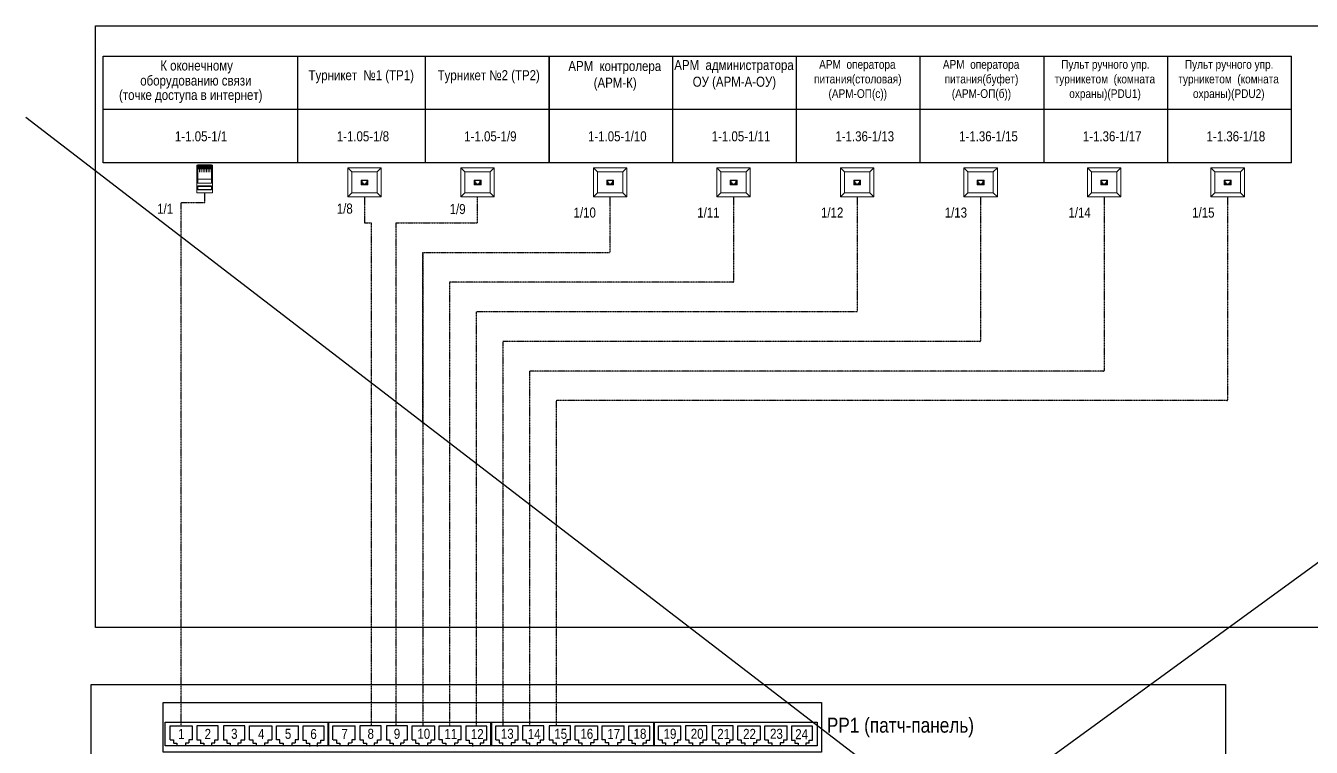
# Model space of a CAD drawing. Header units: millimetres. Extents: x -695119 to 412940, y -249585 to 622758.
# Drawn here: x -212036 to -109336, y -195225 to -137563 of the extents above; entities that cross this region are included whole.
import ezdxf

# ---------------------------------------------------------------- set-up
doc = ezdxf.new("R2010")
doc.units = ezdxf.units.MM
doc.linetypes.add('DASHED2', pattern=[9.525, 6.35, -3.175])
for name, color, linetype in [('_19D-Телекоммуникационные шкафы', 7, 'Continuous'), ('PDF _Оформление-Надписи', 7, 'Continuous'), ('PDF _Текст', 7, 'Continuous')]:
    doc.layers.add(name, color=color, linetype=linetype)
for name, color, linetype, lineweight in [('_СС_КНС-Внешние связи', 250, 'Continuous', 30), ('_Схема', 5, 'Continuous', 30), ('PDF _Геометрия', 8, 'Continuous', 9)]:
    doc.layers.add(name, color=color, linetype=linetype, lineweight=lineweight)
doc.styles.add('Arial Narrow МОЙ', font='ARIALN.TTF', dxfattribs={"height": 2.5})
doc.styles.get("Standard").update_dxf_attribs({"font": ''})
doc.styles.get('Standard').set_extended_font_data('GOST type B')

msp = doc.modelspace()

# ---------------------------------------------------------------- linework, layer by layer
at = {"layer": '_19D-Телекоммуникационные шкафы', "color": 5, "linetype": 'DASHED2'}
for p, q in [((-197734.726, -151681.909), (-197734.802, -150930.55)), ((-199620.291, -193516.798), (-199620.291, -151681.909))]:
    msp.add_line(p, q, dxfattribs=at)
for points in [[(-199620.291, -151681.909), (-197734.726, -151681.909)], [(-184970.291, -151242.811), (-184970.291, -153324.839), (-184436.958, -153324.839), (-184436.958, -193516.795)], [(-182453.625, -193516.795), (-182453.625, -153324.839), (-175936.958, -153324.839), (-175936.958, -151242.811)], [(-180320.29, -169324.839), (-180320.29, -155691.505), (-165353.623, -155691.505), (-165353.623, -151242.811)], [(-180320.29, -155691.505), (-180320.291, -193516.795)]]:
    msp.add_lwpolyline(points, dxfattribs=at)
for points in [[(-155486.959, -151242.811), (-155486.959, -158008.172, -0.4142135624), (-155536.959, -158058.172), (-178136.955, -158058.172, 0.4142135524), (-178186.955, -158108.172), (-178186.956, -193516.798)], [(-145620.295, -151242.811), (-145620.295, -160374.839, -0.4142135624), (-145670.295, -160424.839), (-176003.621, -160424.839, 0.4142135524), (-176053.621, -160474.839), (-176053.621, -193533.465)], [(-135753.632, -151242.811), (-135753.632, -162741.505, -0.4142135624), (-135803.632, -162791.505), (-173870.287, -162791.505, 0.4142135524), (-173920.287, -162841.505), (-173920.287, -193516.798)], [(-125886.968, -151242.811), (-125886.968, -165108.172, -0.4142135624), (-125936.968, -165158.172), (-171736.953, -165158.172, 0.4142135524), (-171786.953, -165208.172), (-171786.953, -193516.795)], [(-116020.304, -151242.811), (-116020.304, -167474.839, -0.4142135624), (-116070.304, -167524.839), (-169603.619, -167524.839, 0.4142135524), (-169653.619, -167574.839), (-169653.619, -193516.795)]]:
    msp.add_lwpolyline(points, format="xyb", dxfattribs=at)
at = {"layer": '_Схема', "color": 5}
for p, q in [((-53602.687, -140246.993), (-203636.825, -249585.176)), ((-212036.421, -144877.395), (-77642.906, -248193.258))]:
    msp.add_line(p, q, dxfattribs=at)
at = {"layer": 'PDF _Геометрия', "color": 7, "lineweight": 25}
for points in [[(-62857.201, -185665.413), (-206459.577, -185665.413), (-206459.577, -137562.853), (-62857.201, -137562.853)], [(-170220.291, -140008.175), (-170220.291, -148508.175)], [(-116183.884, -198070.224), (-116183.884, -249585.176), (-206803.639, -249585.176), (-206803.639, -198070.224), (-206803.639, -190200.129), (-116183.884, -190200.129)]]:
    msp.add_lwpolyline(points, close=True, dxfattribs=at)
for points in [[(-110920.3, -148508.175), (-205836.987, -148508.175), (-205836.987, -140008.175), (-110920.3, -140008.175)], [(-190286.958, -148508.174), (-190286.958, -140041.507)], [(-180103.625, -148508.175), (-180103.625, -140008.175)], [(-160336.959, -148508.175), (-160336.959, -140008.175)], [(-150453.627, -148508.175), (-150453.627, -140008.175)], [(-140570.295, -148508.175), (-140570.295, -140008.175)], [(-130686.964, -148508.175), (-130686.964, -140008.175)], [(-120803.632, -148508.175), (-120803.632, -140008.175)], [(-110920.3, -148508.175), (-110920.3, -140008.175)], [(-110920.3, -148508.175), (-110920.3, -140008.175)], [(-110920.3, -144258.175), (-205836.986, -144258.175)]]:
    msp.add_lwpolyline(points, dxfattribs=at)
at = {"layer": 'PDF _Геометрия', "lineweight": 0}
for points in [[(-197188.48, -148707.31), (-197111.388, -148707.31), (-197111.388, -150930.55), (-198362.602, -150930.55), (-198362.602, -148707.31), (-198282.649, -148707.31)], [(-198282.649, -148684.089), (-198146.149, -148684.089), (-198009.649, -148684.089), (-197873.149, -148684.089), (-197736.649, -148684.089), (-197600.149, -148684.089), (-197463.649, -148684.089), (-197327.149, -148684.089), (-197190.649, -148684.089)], [(-198214.399, -148684.089), (-198214.399, -149026.73)], [(-198146.149, -148684.089), (-198146.149, -149273.981)], [(-198077.899, -148684.089), (-198077.899, -149026.73)], [(-198009.649, -148684.089), (-198009.649, -149273.981)], [(-197941.399, -148684.089), (-197941.399, -149026.73)], [(-197873.149, -148684.089), (-197873.149, -149273.981)], [(-197804.899, -148684.089), (-197804.899, -149026.73)], [(-197736.649, -148684.089), (-197736.649, -149273.981)], [(-197668.399, -148684.089), (-197668.399, -149026.73)], [(-197600.149, -148684.089), (-197600.149, -149273.981)], [(-197531.899, -148684.089), (-197531.899, -149026.73)], [(-197463.649, -148684.089), (-197463.649, -149273.981)], [(-197395.399, -148684.089), (-197395.399, -149026.73)], [(-197327.149, -148684.089), (-197327.149, -149273.981)], [(-197258.899, -148684.089), (-197258.899, -149026.73)], [(-198362.602, -150138.315), (-197111.388, -150138.315)]]:
    msp.add_lwpolyline(points, dxfattribs=at)
for points in [[(-198282.649, -148684.089), (-197188.48, -148684.089), (-197188.48, -149813.515), (-198282.649, -149813.515)], [(-198282.649, -149813.515), (-197186.955, -149813.515), (-197186.955, -150138.315), (-198282.649, -150138.315)], [(-198282.649, -150365.456), (-197186.955, -150365.456), (-197186.955, -150690.256), (-198282.649, -150690.256)], [(-198282.649, -150424.779), (-197186.955, -150424.779), (-197186.955, -150643.881), (-198282.649, -150643.881)]]:
    msp.add_lwpolyline(points, close=True, dxfattribs=at)
at = {"layer": 'PDF _Геометрия', "lineweight": 25}
msp.add_lwpolyline([(-148450.492, -195616.797), (-201067.159, -195616.797), (-201067.159, -191650.13), (-148450.492, -191650.13)], close=True, dxfattribs=at)
for points in [[(-190436.958, -195116.798), (-200886.958, -195116.798), (-200886.958, -193216.798), (-190436.958, -193216.798)], [(-200503.625, -194616.798), (-200503.625, -193516.798), (-198736.958, -193516.798)], [(-198720.291, -194616.795), (-198720.291, -193516.795)], [(-196653.625, -194616.795), (-196653.625, -193516.795), (-198353.625, -193516.795), (-198353.625, -194616.795)], [(-194536.958, -194616.795), (-194536.958, -193516.795), (-196236.958, -193516.795), (-196236.958, -194616.795)], [(-194170.291, -194616.795), (-194170.291, -193516.795), (-192386.958, -193516.795), (-192386.958, -194616.795)], [(-191736.958, -194866.798), (-191736.958, -194616.798), (-192003.625, -194616.798), (-192003.625, -193516.798), (-190236.958, -193516.798)], [(-190886.958, -193216.794), (-187836.958, -193216.794), (-187836.958, -195116.794), (-190886.958, -195116.794)], [(-190236.958, -194616.795), (-190236.958, -193516.795)], [(-188203.625, -194650.131), (-188203.625, -193533.465), (-189903.625, -193533.465), (-189903.625, -194650.131)], [(-177436.957, -195116.798), (-187870.29, -195116.798), (-187870.29, -193216.798), (-177436.957, -193216.798)], [(-187503.625, -194616.798), (-187503.625, -193516.798), (-185720.291, -193516.798)], [(-185720.291, -194616.795), (-185720.291, -193516.795)], [(-183636.958, -194616.795), (-183636.958, -193516.795), (-185336.958, -193516.795), (-185336.958, -194616.795)], [(-181536.958, -193516.795), (-183220.291, -193516.795), (-183220.291, -194616.795)], [(-181536.959, -194616.795), (-181536.959, -193516.795)], [(-181153.625, -194616.795), (-181153.625, -193516.795), (-179386.958, -193516.795), (-179386.958, -194616.795)], [(-178736.958, -194866.798), (-178736.958, -194616.798), (-179003.625, -194616.798), (-179003.625, -193516.798), (-177236.958, -193516.798)], [(-177870.293, -193216.794), (-174820.293, -193216.794), (-174820.293, -195116.794), (-177870.293, -195116.794)], [(-177236.958, -194616.795), (-177236.958, -193516.795)], [(-175203.625, -193533.465), (-176886.958, -193533.465), (-176886.958, -194650.131)], [(-175203.626, -194650.131), (-175203.626, -193533.465)], [(-164420.291, -195116.798), (-174870.291, -195116.798), (-174870.291, -193216.798), (-164420.291, -193216.798)], [(-174486.958, -194616.798), (-174486.958, -193516.798), (-172720.291, -193516.798)], [(-172703.626, -194616.795), (-172703.626, -193516.795)], [(-170636.958, -194616.795), (-170636.958, -193516.795), (-172336.958, -193516.795), (-172336.958, -194616.795)], [(-168520.291, -193516.795), (-170220.291, -193516.795), (-170220.291, -194616.795)], [(-168520.29, -194616.795), (-168520.29, -193516.795)], [(-168136.958, -194616.795), (-168136.958, -193516.795), (-166370.291, -193516.795), (-166370.291, -194616.795)], [(-165453.625, -195116.798), (-165453.625, -194866.798), (-165720.291, -194866.798), (-165720.291, -194616.798), (-165986.958, -194616.798), (-165986.958, -193516.798), (-164220.291, -193516.798)], [(-164870.293, -193216.794), (-161820.293, -193216.794), (-161820.293, -195116.794), (-164870.293, -195116.794)], [(-164220.291, -194616.795), (-164220.291, -193516.795)], [(-162186.958, -193533.465), (-163886.958, -193533.465), (-163886.958, -194650.131)], [(-162186.957, -194650.131), (-162186.957, -193533.465)], [(-151420.294, -195116.798), (-161853.627, -195116.798), (-161853.627, -193216.798), (-151420.294, -193216.798)], [(-161486.958, -194616.798), (-161486.958, -193516.798), (-159703.625, -193516.798)], [(-159703.626, -194616.795), (-159703.626, -193516.795)], [(-157620.291, -193516.795), (-159320.291, -193516.795), (-159320.291, -194616.795)], [(-157620.293, -194616.795), (-157620.293, -193516.795)], [(-155520.293, -193516.795), (-157203.626, -193516.795), (-157203.626, -194616.795)], [(-155520.29, -194616.795), (-155520.29, -193516.795)], [(-155136.955, -194616.795), (-155136.955, -193516.795), (-153370.289, -193516.795), (-153370.289, -194616.795)], [(-152986.958, -194616.798), (-152986.958, -193516.798), (-151203.625, -193516.798)], [(-151853.623, -193216.794), (-148803.623, -193216.794), (-148803.623, -195116.794), (-151853.623, -195116.794)], [(-151203.626, -194616.795), (-151203.626, -193516.795)], [(-149186.959, -193533.465), (-150870.293, -193533.465), (-150870.293, -194650.131)], [(-149186.957, -194650.131), (-149186.957, -193533.465)], [(-200486.958, -194616.798), (-200220.291, -194616.798), (-200220.291, -194866.798)], [(-200236.958, -194883.461), (-199953.625, -194883.461), (-199953.625, -195133.461)], [(-199003.625, -194883.461), (-199270.291, -194883.461), (-199270.291, -195133.461)], [(-198720.291, -194616.798), (-199003.625, -194616.798), (-199003.625, -194866.798)], [(-198353.625, -194616.798), (-198070.291, -194616.798), (-198070.291, -194866.798)], [(-198086.958, -194883.461), (-197803.625, -194883.461), (-197803.625, -195133.461)], [(-196936.958, -194883.461), (-197203.625, -194883.461), (-197203.625, -195133.461)], [(-196920.291, -194866.798), (-196920.291, -194616.798), (-196653.625, -194616.798)], [(-196236.958, -194616.798), (-195970.291, -194616.798), (-195970.291, -194866.798)], [(-195970.291, -194883.461), (-195703.625, -194883.461), (-195703.625, -195133.461)], [(-194820.291, -194883.461), (-195086.958, -194883.461), (-195086.958, -195133.461)], [(-194820.291, -194866.798), (-194820.291, -194616.798), (-194536.958, -194616.798)], [(-194170.291, -194616.798), (-193886.958, -194616.798), (-193886.958, -194866.798)], [(-193903.625, -194883.461), (-193620.291, -194883.461), (-193620.291, -195133.461)], [(-192670.291, -194883.461), (-192953.625, -194883.461), (-192953.625, -195133.461)], [(-192670.291, -194866.798), (-192670.291, -194616.798), (-192386.958, -194616.798)], [(-191753.625, -194883.461), (-191470.291, -194883.461), (-191470.291, -195133.461)], [(-190520.291, -194883.461), (-190786.958, -194883.461), (-190786.958, -195133.461)], [(-190236.958, -194616.798), (-190520.291, -194616.798), (-190520.291, -194866.798)], [(-189903.625, -194650.13), (-189620.291, -194650.13)], [(-189636.958, -194900.13), (-189370.291, -194900.13), (-189370.291, -195150.13)], [(-189620.291, -194650.127), (-189620.291, -194883.461)], [(-188486.958, -194900.13), (-188753.625, -194900.13), (-188753.625, -195150.13)], [(-188470.291, -194883.461), (-188470.291, -194650.127), (-188203.625, -194650.127)], [(-187486.958, -194616.798), (-187220.291, -194616.798), (-187220.291, -194866.798)], [(-187220.291, -194883.461), (-186953.625, -194883.461), (-186953.625, -195133.461)], [(-186003.623, -194883.461), (-186270.29, -194883.461), (-186270.29, -195133.461)], [(-185720.291, -194616.798), (-185986.958, -194616.798), (-185986.958, -194866.798)], [(-185336.958, -194616.798), (-185070.291, -194616.798), (-185070.291, -194866.798)], [(-185070.291, -194883.461), (-184803.625, -194883.461), (-184803.625, -195133.461)], [(-183920.293, -194883.461), (-184203.626, -194883.461), (-184203.626, -195133.461)], [(-183920.291, -194866.798), (-183920.291, -194616.798), (-183636.958, -194616.798)], [(-183220.293, -194616.798), (-182953.626, -194616.798), (-182953.626, -194866.798)], [(-182970.291, -194883.461), (-182686.958, -194883.461), (-182686.958, -195133.461)], [(-181820.291, -194883.461), (-182086.958, -194883.461), (-182086.958, -195133.461)], [(-181803.625, -194866.798), (-181803.625, -194616.798), (-181536.958, -194616.798)], [(-181153.625, -194616.798), (-180886.958, -194616.798), (-180886.958, -194866.798)], [(-180886.958, -194883.461), (-180620.291, -194883.461), (-180620.291, -195133.461)], [(-179670.29, -194883.461), (-179936.957, -194883.461), (-179936.957, -195133.461)], [(-179653.625, -194866.798), (-179653.625, -194616.798), (-179386.958, -194616.798)], [(-178736.958, -194883.461), (-178470.291, -194883.461), (-178470.291, -195133.461)], [(-177520.293, -194883.461), (-177786.959, -194883.461), (-177786.959, -195133.461)], [(-177236.958, -194616.798), (-177503.625, -194616.798), (-177503.625, -194866.798)], [(-176886.959, -194650.13), (-176620.293, -194650.13)], [(-176620.293, -194650.127), (-176620.293, -194883.461)], [(-176620.293, -194900.13), (-176353.626, -194900.13), (-176353.626, -195150.13)], [(-175203.625, -194650.127), (-175470.291, -194650.127), (-175470.291, -194883.461), (-175736.958, -194883.461), (-175736.958, -195133.461)], [(-174470.293, -194616.798), (-174203.626, -194616.798), (-174203.626, -194866.798), (-173936.959, -194866.798), (-173936.959, -195116.798)], [(-172970.291, -194616.798), (-172970.291, -194866.798), (-173253.625, -194866.798), (-173253.625, -195116.798)], [(-172970.293, -194616.798), (-172703.626, -194616.798)], [(-172336.958, -194616.798), (-172053.625, -194616.798), (-172053.625, -194866.798), (-171786.958, -194866.798), (-171786.958, -195116.798)], [(-170903.623, -194866.798), (-171186.957, -194866.798), (-171186.957, -195116.798)], [(-170903.625, -194866.798), (-170903.625, -194616.798), (-170636.958, -194616.798)], [(-170220.29, -194616.798), (-169936.957, -194616.798), (-169936.957, -194866.798), (-169670.29, -194866.798), (-169670.29, -195116.798)], [(-168520.291, -194616.798), (-168803.625, -194616.798), (-168803.625, -194866.798), (-169070.291, -194866.798), (-169070.291, -195116.798)], [(-168136.959, -194616.798), (-167870.293, -194616.798), (-167870.293, -194866.798), (-167603.626, -194866.798), (-167603.626, -195116.798)], [(-166370.291, -194616.798), (-166653.625, -194616.798), (-166653.625, -194866.798), (-166920.291, -194866.798), (-166920.291, -195116.798)], [(-164486.957, -194866.798), (-164770.29, -194866.798), (-164770.29, -195116.798)], [(-164220.291, -194616.798), (-164486.958, -194616.798), (-164486.958, -194866.798)], [(-163886.957, -194650.13), (-163603.623, -194650.13), (-163603.623, -194883.463), (-163336.957, -194883.463), (-163336.957, -195133.463)], [(-162453.625, -194883.461), (-162736.958, -194883.461), (-162736.958, -195133.461)], [(-162453.626, -194883.461), (-162453.626, -194650.127), (-162186.959, -194650.127)], [(-161470.29, -194616.798), (-161186.957, -194616.798), (-161186.957, -194866.798), (-160920.29, -194866.798), (-160920.29, -195116.798)], [(-159970.291, -194616.798), (-159970.291, -194866.798), (-160236.958, -194866.798), (-160236.958, -195116.798)], [(-159970.293, -194616.798), (-159703.626, -194616.798)], [(-159320.289, -194616.798), (-159053.622, -194616.798), (-159053.622, -194866.798), (-158770.289, -194866.798), (-158770.289, -195116.798)], [(-157903.627, -194866.798), (-158170.294, -194866.798), (-158170.294, -195116.798)], [(-157903.625, -194866.798), (-157903.625, -194616.798), (-157620.291, -194616.798)], [(-157203.623, -194616.798), (-156936.957, -194616.798), (-156936.957, -194866.798), (-156670.29, -194866.798), (-156670.29, -195116.798)], [(-155786.955, -194866.798), (-156053.622, -194866.798), (-156053.622, -195116.798)], [(-155786.959, -194866.798), (-155786.959, -194616.798), (-155520.293, -194616.798)], [(-155136.959, -194616.798), (-154870.293, -194616.798), (-154870.293, -194866.798), (-154586.959, -194866.798), (-154586.959, -195116.798)], [(-153636.958, -194866.798), (-153903.625, -194866.798), (-153903.625, -195116.798)], [(-153636.955, -194866.798), (-153636.955, -194616.798), (-153370.289, -194616.798)], [(-152986.955, -194616.798), (-152720.289, -194616.798), (-152720.289, -194866.798), (-152436.955, -194866.798), (-152436.955, -195116.798)], [(-151486.961, -194866.798), (-151753.627, -194866.798), (-151753.627, -195116.798)], [(-151486.959, -194616.798), (-151203.626, -194616.798)], [(-151486.958, -194616.798), (-151486.958, -194866.798)], [(-150870.29, -194650.13), (-150603.623, -194650.13), (-150603.623, -194883.463), (-150336.957, -194883.463), (-150336.957, -195133.463)], [(-149453.622, -194883.461), (-149720.289, -194883.461), (-149720.289, -195133.461)], [(-149453.626, -194883.461), (-149453.626, -194650.127), (-149186.959, -194650.127)]]:
    msp.add_lwpolyline(points, dxfattribs=at)
at = {"layer": 'PDF _Оформление-Надписи', "lineweight": 0}
for points in [[(-186307.441, -148929.053), (-183633.141, -148929.053), (-183633.141, -151242.811), (-186307.441, -151242.811)], [(-185987.441, -149249.053), (-183953.141, -149249.053), (-183953.141, -150922.811), (-185987.441, -150922.811)], [(-184747.222, -150281.79), (-185236.612, -150281.79), (-185236.612, -149916.017), (-184747.222, -149916.017)], [(-184747.222, -150281.79), (-185236.612, -150281.79), (-185236.612, -149916.017), (-184747.222, -149916.017)], [(-184696.478, -150281.79), (-185185.869, -150281.79), (-185185.869, -149916.017), (-184696.478, -149916.017)], [(-184696.478, -150281.79), (-185185.869, -150281.79), (-185185.869, -149916.017), (-184696.478, -149916.017)], [(-177274.108, -148929.053), (-174599.808, -148929.053), (-174599.808, -151242.811), (-177274.108, -151242.811)], [(-176954.108, -149249.053), (-174919.808, -149249.053), (-174919.808, -150922.811), (-176954.108, -150922.811)], [(-175713.889, -150281.79), (-176203.279, -150281.79), (-176203.279, -149916.017), (-175713.889, -149916.017)], [(-175713.889, -150281.79), (-176203.279, -150281.79), (-176203.279, -149916.017), (-175713.889, -149916.017)], [(-175663.145, -150281.79), (-176152.535, -150281.79), (-176152.535, -149916.017), (-175663.145, -149916.017)], [(-175663.145, -150281.79), (-176152.535, -150281.79), (-176152.535, -149916.017), (-175663.145, -149916.017)], [(-166690.773, -148929.053), (-164016.473, -148929.053), (-164016.473, -151242.811), (-166690.773, -151242.811)], [(-166370.773, -149249.053), (-164336.473, -149249.053), (-164336.473, -150922.811), (-166370.773, -150922.811)], [(-165130.554, -150281.79), (-165619.944, -150281.79), (-165619.944, -149916.017), (-165130.554, -149916.017)], [(-165130.554, -150281.79), (-165619.944, -150281.79), (-165619.944, -149916.017), (-165130.554, -149916.017)], [(-165079.81, -150281.79), (-165569.201, -150281.79), (-165569.201, -149916.017), (-165079.81, -149916.017)], [(-165079.81, -150281.79), (-165569.201, -150281.79), (-165569.201, -149916.017), (-165079.81, -149916.017)], [(-156824.11, -148929.053), (-154149.809, -148929.053), (-154149.809, -151242.811), (-156824.11, -151242.811)], [(-156504.11, -149249.053), (-154469.809, -149249.053), (-154469.809, -150922.811), (-156504.11, -150922.811)], [(-155263.89, -150281.79), (-155753.281, -150281.79), (-155753.281, -149916.017), (-155263.89, -149916.017)], [(-155263.89, -150281.79), (-155753.281, -150281.79), (-155753.281, -149916.017), (-155263.89, -149916.017)], [(-155213.146, -150281.79), (-155702.537, -150281.79), (-155702.537, -149916.017), (-155213.146, -149916.017)], [(-155213.146, -150281.79), (-155702.537, -150281.79), (-155702.537, -149916.017), (-155213.146, -149916.017)], [(-146957.446, -148929.053), (-144283.145, -148929.053), (-144283.145, -151242.811), (-146957.446, -151242.811)], [(-146637.446, -149249.053), (-144603.145, -149249.053), (-144603.145, -150922.811), (-146637.446, -150922.811)], [(-145397.226, -150281.79), (-145886.617, -150281.79), (-145886.617, -149916.017), (-145397.226, -149916.017)], [(-145397.226, -150281.79), (-145886.617, -150281.79), (-145886.617, -149916.017), (-145397.226, -149916.017)], [(-145346.482, -150281.79), (-145835.873, -150281.79), (-145835.873, -149916.017), (-145346.482, -149916.017)], [(-145346.482, -150281.79), (-145835.873, -150281.79), (-145835.873, -149916.017), (-145346.482, -149916.017)], [(-137090.782, -148929.053), (-134416.481, -148929.053), (-134416.481, -151242.811), (-137090.782, -151242.811)], [(-136770.782, -149249.053), (-134736.481, -149249.053), (-134736.481, -150922.811), (-136770.782, -150922.811)], [(-135530.562, -150281.79), (-136019.953, -150281.79), (-136019.953, -149916.017), (-135530.562, -149916.017)], [(-135530.562, -150281.79), (-136019.953, -150281.79), (-136019.953, -149916.017), (-135530.562, -149916.017)], [(-135479.819, -150281.79), (-135969.209, -150281.79), (-135969.209, -149916.017), (-135479.819, -149916.017)], [(-135479.819, -150281.79), (-135969.209, -150281.79), (-135969.209, -149916.017), (-135479.819, -149916.017)], [(-127224.118, -148929.053), (-124549.817, -148929.053), (-124549.817, -151242.811), (-127224.118, -151242.811)], [(-126904.118, -149249.053), (-124869.817, -149249.053), (-124869.817, -150922.811), (-126904.118, -150922.811)], [(-125663.899, -150281.79), (-126153.289, -150281.79), (-126153.289, -149916.017), (-125663.899, -149916.017)], [(-125663.899, -150281.79), (-126153.289, -150281.79), (-126153.289, -149916.017), (-125663.899, -149916.017)], [(-125613.155, -150281.79), (-126102.545, -150281.79), (-126102.545, -149916.017), (-125613.155, -149916.017)], [(-125613.155, -150281.79), (-126102.545, -150281.79), (-126102.545, -149916.017), (-125613.155, -149916.017)], [(-117357.454, -148929.053), (-114683.154, -148929.053), (-114683.154, -151242.811), (-117357.454, -151242.811)], [(-117037.454, -149249.053), (-115003.154, -149249.053), (-115003.154, -150922.811), (-117037.454, -150922.811)], [(-115797.235, -150281.79), (-116286.625, -150281.79), (-116286.625, -149916.017), (-115797.235, -149916.017)], [(-115797.235, -150281.79), (-116286.625, -150281.79), (-116286.625, -149916.017), (-115797.235, -149916.017)], [(-115746.491, -150281.79), (-116235.881, -150281.79), (-116235.881, -149916.017), (-115746.491, -149916.017)], [(-115746.491, -150281.79), (-116235.881, -150281.79), (-116235.881, -149916.017), (-115746.491, -149916.017)], [(-184992.764, -149944.805), (-184779.397, -149944.805), (-184779.397, -150114.144), (-184852.212, -150114.144), (-184852.212, -150186.96), (-184926.722, -150186.96), (-184926.722, -150258.082), (-185060.5, -150258.082), (-185060.5, -150186.96), (-185133.316, -150186.96), (-185133.316, -150114.144), (-185206.131, -150114.144), (-185206.131, -149944.805)], [(-184992.764, -149944.805), (-184779.397, -149944.805), (-184779.397, -150114.144), (-184852.212, -150114.144), (-184852.212, -150186.96), (-184926.722, -150186.96), (-184926.722, -150258.082), (-185060.5, -150258.082), (-185060.5, -150186.96), (-185133.316, -150186.96), (-185133.316, -150114.144), (-185206.131, -150114.144), (-185206.131, -149944.805)], [(-184942.02, -149944.805), (-184728.653, -149944.805), (-184728.653, -150114.144), (-184801.469, -150114.144), (-184801.469, -150186.96), (-184875.978, -150186.96), (-184875.978, -150258.082), (-185009.756, -150258.082), (-185009.756, -150186.96), (-185082.572, -150186.96), (-185082.572, -150114.144), (-185155.388, -150114.144), (-185155.388, -149944.805)], [(-184942.02, -149944.805), (-184728.653, -149944.805), (-184728.653, -150114.144), (-184801.469, -150114.144), (-184801.469, -150186.96), (-184875.978, -150186.96), (-184875.978, -150258.082), (-185009.756, -150258.082), (-185009.756, -150186.96), (-185082.572, -150186.96), (-185082.572, -150114.144), (-185155.388, -150114.144), (-185155.388, -149944.805)], [(-175959.431, -149944.805), (-175746.063, -149944.805), (-175746.063, -150114.144), (-175818.879, -150114.144), (-175818.879, -150186.96), (-175893.388, -150186.96), (-175893.388, -150258.082), (-176027.166, -150258.082), (-176027.166, -150186.96), (-176099.982, -150186.96), (-176099.982, -150114.144), (-176172.798, -150114.144), (-176172.798, -149944.805)], [(-175959.431, -149944.805), (-175746.063, -149944.805), (-175746.063, -150114.144), (-175818.879, -150114.144), (-175818.879, -150186.96), (-175893.388, -150186.96), (-175893.388, -150258.082), (-176027.166, -150258.082), (-176027.166, -150186.96), (-176099.982, -150186.96), (-176099.982, -150114.144), (-176172.798, -150114.144), (-176172.798, -149944.805)], [(-175908.687, -149944.805), (-175695.319, -149944.805), (-175695.319, -150114.144), (-175768.135, -150114.144), (-175768.135, -150186.96), (-175842.644, -150186.96), (-175842.644, -150258.082), (-175976.422, -150258.082), (-175976.422, -150186.96), (-176049.238, -150186.96), (-176049.238, -150114.144), (-176122.054, -150114.144), (-176122.054, -149944.805)], [(-175908.687, -149944.805), (-175695.319, -149944.805), (-175695.319, -150114.144), (-175768.135, -150114.144), (-175768.135, -150186.96), (-175842.644, -150186.96), (-175842.644, -150258.082), (-175976.422, -150258.082), (-175976.422, -150186.96), (-176049.238, -150186.96), (-176049.238, -150114.144), (-176122.054, -150114.144), (-176122.054, -149944.805)], [(-165376.096, -149944.805), (-165162.729, -149944.805), (-165162.729, -150114.144), (-165235.544, -150114.144), (-165235.544, -150186.96), (-165310.054, -150186.96), (-165310.054, -150258.082), (-165443.832, -150258.082), (-165443.832, -150186.96), (-165516.647, -150186.96), (-165516.647, -150114.144), (-165589.463, -150114.144), (-165589.463, -149944.805)], [(-165376.096, -149944.805), (-165162.729, -149944.805), (-165162.729, -150114.144), (-165235.544, -150114.144), (-165235.544, -150186.96), (-165310.054, -150186.96), (-165310.054, -150258.082), (-165443.832, -150258.082), (-165443.832, -150186.96), (-165516.647, -150186.96), (-165516.647, -150114.144), (-165589.463, -150114.144), (-165589.463, -149944.805)], [(-165325.352, -149944.805), (-165111.985, -149944.805), (-165111.985, -150114.144), (-165184.801, -150114.144), (-165184.801, -150186.96), (-165259.31, -150186.96), (-165259.31, -150258.082), (-165393.088, -150258.082), (-165393.088, -150186.96), (-165465.904, -150186.96), (-165465.904, -150114.144), (-165538.719, -150114.144), (-165538.719, -149944.805)], [(-165325.352, -149944.805), (-165111.985, -149944.805), (-165111.985, -150114.144), (-165184.801, -150114.144), (-165184.801, -150186.96), (-165259.31, -150186.96), (-165259.31, -150258.082), (-165393.088, -150258.082), (-165393.088, -150186.96), (-165465.904, -150186.96), (-165465.904, -150114.144), (-165538.719, -150114.144), (-165538.719, -149944.805)], [(-155509.432, -149944.805), (-155296.065, -149944.805), (-155296.065, -150114.144), (-155368.881, -150114.144), (-155368.881, -150186.96), (-155443.39, -150186.96), (-155443.39, -150258.082), (-155577.168, -150258.082), (-155577.168, -150186.96), (-155649.984, -150186.96), (-155649.984, -150114.144), (-155722.799, -150114.144), (-155722.799, -149944.805)], [(-155509.432, -149944.805), (-155296.065, -149944.805), (-155296.065, -150114.144), (-155368.881, -150114.144), (-155368.881, -150186.96), (-155443.39, -150186.96), (-155443.39, -150258.082), (-155577.168, -150258.082), (-155577.168, -150186.96), (-155649.984, -150186.96), (-155649.984, -150114.144), (-155722.799, -150114.144), (-155722.799, -149944.805)], [(-155458.688, -149944.805), (-155245.321, -149944.805), (-155245.321, -150114.144), (-155318.137, -150114.144), (-155318.137, -150186.96), (-155392.646, -150186.96), (-155392.646, -150258.082), (-155526.424, -150258.082), (-155526.424, -150186.96), (-155599.24, -150186.96), (-155599.24, -150114.144), (-155672.056, -150114.144), (-155672.056, -149944.805)], [(-155458.688, -149944.805), (-155245.321, -149944.805), (-155245.321, -150114.144), (-155318.137, -150114.144), (-155318.137, -150186.96), (-155392.646, -150186.96), (-155392.646, -150258.082), (-155526.424, -150258.082), (-155526.424, -150186.96), (-155599.24, -150186.96), (-155599.24, -150114.144), (-155672.056, -150114.144), (-155672.056, -149944.805)], [(-145642.768, -149944.805), (-145429.401, -149944.805), (-145429.401, -150114.144), (-145502.217, -150114.144), (-145502.217, -150186.96), (-145576.726, -150186.96), (-145576.726, -150258.082), (-145710.504, -150258.082), (-145710.504, -150186.96), (-145783.32, -150186.96), (-145783.32, -150114.144), (-145856.136, -150114.144), (-145856.136, -149944.805)], [(-145642.768, -149944.805), (-145429.401, -149944.805), (-145429.401, -150114.144), (-145502.217, -150114.144), (-145502.217, -150186.96), (-145576.726, -150186.96), (-145576.726, -150258.082), (-145710.504, -150258.082), (-145710.504, -150186.96), (-145783.32, -150186.96), (-145783.32, -150114.144), (-145856.136, -150114.144), (-145856.136, -149944.805)], [(-145592.024, -149944.805), (-145378.657, -149944.805), (-145378.657, -150114.144), (-145451.473, -150114.144), (-145451.473, -150186.96), (-145525.982, -150186.96), (-145525.982, -150258.082), (-145659.76, -150258.082), (-145659.76, -150186.96), (-145732.576, -150186.96), (-145732.576, -150114.144), (-145805.392, -150114.144), (-145805.392, -149944.805)], [(-145592.024, -149944.805), (-145378.657, -149944.805), (-145378.657, -150114.144), (-145451.473, -150114.144), (-145451.473, -150186.96), (-145525.982, -150186.96), (-145525.982, -150258.082), (-145659.76, -150258.082), (-145659.76, -150186.96), (-145732.576, -150186.96), (-145732.576, -150114.144), (-145805.392, -150114.144), (-145805.392, -149944.805)], [(-135776.104, -149944.805), (-135562.737, -149944.805), (-135562.737, -150114.144), (-135635.553, -150114.144), (-135635.553, -150186.96), (-135710.062, -150186.96), (-135710.062, -150258.082), (-135843.84, -150258.082), (-135843.84, -150186.96), (-135916.656, -150186.96), (-135916.656, -150114.144), (-135989.472, -150114.144), (-135989.472, -149944.805)], [(-135776.104, -149944.805), (-135562.737, -149944.805), (-135562.737, -150114.144), (-135635.553, -150114.144), (-135635.553, -150186.96), (-135710.062, -150186.96), (-135710.062, -150258.082), (-135843.84, -150258.082), (-135843.84, -150186.96), (-135916.656, -150186.96), (-135916.656, -150114.144), (-135989.472, -150114.144), (-135989.472, -149944.805)], [(-135725.36, -149944.805), (-135511.993, -149944.805), (-135511.993, -150114.144), (-135584.809, -150114.144), (-135584.809, -150186.96), (-135659.318, -150186.96), (-135659.318, -150258.082), (-135793.096, -150258.082), (-135793.096, -150186.96), (-135865.912, -150186.96), (-135865.912, -150114.144), (-135938.728, -150114.144), (-135938.728, -149944.805)], [(-135725.36, -149944.805), (-135511.993, -149944.805), (-135511.993, -150114.144), (-135584.809, -150114.144), (-135584.809, -150186.96), (-135659.318, -150186.96), (-135659.318, -150258.082), (-135793.096, -150258.082), (-135793.096, -150186.96), (-135865.912, -150186.96), (-135865.912, -150114.144), (-135938.728, -150114.144), (-135938.728, -149944.805)], [(-125909.44, -149944.805), (-125696.073, -149944.805), (-125696.073, -150114.144), (-125768.889, -150114.144), (-125768.889, -150186.96), (-125843.398, -150186.96), (-125843.398, -150258.082), (-125977.176, -150258.082), (-125977.176, -150186.96), (-126049.992, -150186.96), (-126049.992, -150114.144), (-126122.808, -150114.144), (-126122.808, -149944.805)], [(-125909.44, -149944.805), (-125696.073, -149944.805), (-125696.073, -150114.144), (-125768.889, -150114.144), (-125768.889, -150186.96), (-125843.398, -150186.96), (-125843.398, -150258.082), (-125977.176, -150258.082), (-125977.176, -150186.96), (-126049.992, -150186.96), (-126049.992, -150114.144), (-126122.808, -150114.144), (-126122.808, -149944.805)], [(-125858.697, -149944.805), (-125645.329, -149944.805), (-125645.329, -150114.144), (-125718.145, -150114.144), (-125718.145, -150186.96), (-125792.654, -150186.96), (-125792.654, -150258.082), (-125926.432, -150258.082), (-125926.432, -150186.96), (-125999.248, -150186.96), (-125999.248, -150114.144), (-126072.064, -150114.144), (-126072.064, -149944.805)], [(-125858.697, -149944.805), (-125645.329, -149944.805), (-125645.329, -150114.144), (-125718.145, -150114.144), (-125718.145, -150186.96), (-125792.654, -150186.96), (-125792.654, -150258.082), (-125926.432, -150258.082), (-125926.432, -150186.96), (-125999.248, -150186.96), (-125999.248, -150114.144), (-126072.064, -150114.144), (-126072.064, -149944.805)], [(-116042.777, -149944.805), (-115829.409, -149944.805), (-115829.409, -150114.144), (-115902.225, -150114.144), (-115902.225, -150186.96), (-115976.734, -150186.96), (-115976.734, -150258.082), (-116110.512, -150258.082), (-116110.512, -150186.96), (-116183.328, -150186.96), (-116183.328, -150114.144), (-116256.144, -150114.144), (-116256.144, -149944.805)], [(-116042.777, -149944.805), (-115829.409, -149944.805), (-115829.409, -150114.144), (-115902.225, -150114.144), (-115902.225, -150186.96), (-115976.734, -150186.96), (-115976.734, -150258.082), (-116110.512, -150258.082), (-116110.512, -150186.96), (-116183.328, -150186.96), (-116183.328, -150114.144), (-116256.144, -150114.144), (-116256.144, -149944.805)], [(-115992.033, -149944.805), (-115778.665, -149944.805), (-115778.665, -150114.144), (-115851.481, -150114.144), (-115851.481, -150186.96), (-115925.99, -150186.96), (-115925.99, -150258.082), (-116059.768, -150258.082), (-116059.768, -150186.96), (-116132.584, -150186.96), (-116132.584, -150114.144), (-116205.4, -150114.144), (-116205.4, -149944.805)], [(-115992.033, -149944.805), (-115778.665, -149944.805), (-115778.665, -150114.144), (-115851.481, -150114.144), (-115851.481, -150186.96), (-115925.99, -150186.96), (-115925.99, -150258.082), (-116059.768, -150258.082), (-116059.768, -150186.96), (-116132.584, -150186.96), (-116132.584, -150114.144), (-116205.4, -150114.144), (-116205.4, -149944.805)]]:
    msp.add_lwpolyline(points, close=True, dxfattribs=at)
for points in [[(-185987.441, -149249.053), (-186307.441, -148929.053)], [(-183953.141, -149249.053), (-183633.141, -148929.053)], [(-176954.108, -149249.053), (-177274.108, -148929.053)], [(-174919.808, -149249.053), (-174599.808, -148929.053)], [(-166370.773, -149249.053), (-166690.773, -148929.053)], [(-164336.473, -149249.053), (-164016.473, -148929.053)], [(-156504.11, -149249.053), (-156824.11, -148929.053)], [(-154469.809, -149249.053), (-154149.809, -148929.053)], [(-146637.446, -149249.053), (-146957.446, -148929.053)], [(-144603.145, -149249.053), (-144283.145, -148929.053)], [(-136770.782, -149249.053), (-137090.782, -148929.053)], [(-134736.481, -149249.053), (-134416.481, -148929.053)], [(-126904.118, -149249.053), (-127224.118, -148929.053)], [(-124869.817, -149249.053), (-124549.817, -148929.053)], [(-117037.454, -149249.053), (-117357.454, -148929.053)], [(-115003.154, -149249.053), (-114683.154, -148929.053)], [(-185987.441, -150922.811), (-186307.441, -151242.811)], [(-183953.141, -150922.811), (-183633.141, -151242.811)], [(-176954.108, -150922.811), (-177274.108, -151242.811)], [(-174919.808, -150922.811), (-174599.808, -151242.811)], [(-166370.773, -150922.811), (-166690.773, -151242.811)], [(-164336.473, -150922.811), (-164016.473, -151242.811)], [(-156504.11, -150922.811), (-156824.11, -151242.811)], [(-154469.809, -150922.811), (-154149.809, -151242.811)], [(-146637.446, -150922.811), (-146957.446, -151242.811)], [(-144603.145, -150922.811), (-144283.145, -151242.811)], [(-136770.782, -150922.811), (-137090.782, -151242.811)], [(-134736.481, -150922.811), (-134416.481, -151242.811)], [(-126904.118, -150922.811), (-127224.118, -151242.811)], [(-124869.817, -150922.811), (-124549.817, -151242.811)], [(-117037.454, -150922.811), (-117357.454, -151242.811)], [(-115003.154, -150922.811), (-114683.154, -151242.811)]]:
    msp.add_lwpolyline(points, dxfattribs=at)

# ---------------------------------------------------------------- texts
at = {"layer": '_СС_КНС-Внешние связи', "attachment_point": 1}
for s, width, insert, char_height in [('\\pi989.11729;{\\fArial Narrow|b0|i0|c204|p34;АРМ  контролера \\P\\pi3014.21961;(АРМ-К)}', 9351.76801, (-169676.544, -140384.296), 800), ('\\pi225.0747;{\\fArial Narrow|b0|i0|c204|p34;АРМ  администратора \\P\\pi1698.19884;ОУ (АРМ-А-ОУ)}', 9956.28855, (-160450.5, -140305.493), 800), ('\\pi1942.26433;{\\fArial Narrow|b0|i0|c204|p34;АРМ  оператора \\P\\pi1534.48807;питания(столовая) \\P\\pi2688.58084;(АРМ-ОП(с))}', 9956.28855, (-150593.252, -140305.493), 700), ('\\pi1942.26433;{\\fArial Narrow|b0|i0|c204|p34;АРМ  оператора \\P\\pi2084.79502;питания(буфет)\\P\\pi2659.45396;(АРМ-ОП(б))}', 9956.28855, (-140709.92, -140305.493), 700), ('\\pi1507.27115;{\\fArial Narrow|b0|i0|c204|p34;Пульт ручного упр. \\P\\pi988.71726;турникетом  (комната \\P\\pi2156.65723;охраны)(\\fArial Narrow|b0|i0|c0|p34;PDU1\\fArial Narrow|b0|i0|c204|p34;)}', 9956.28855, (-130826.588, -140305.493), 700), ('\\pi1507.27115;{\\fArial Narrow|b0|i0|c204|p34;Пульт ручного упр. \\P\\pi988.71726;турникетом  (комната \\P\\pi2156.65723;охраны)(\\fArial Narrow|b0|i0|c0|p34;PDU2\\fArial Narrow|b0|i0|c204|p34;)}', 9956.28855, (-120943.256, -140305.493), 700), ('\\pi918.67895;{\\fArial Narrow|b0|i0|c204|p34;Турникет  №1 (TP1)}', 10183.33333, (-190362.046, -141117.131), 800), ('\\pi1046.1005;{\\fArial Narrow|b0|i0|c204|p34;Турникет №2 (TP2)}', 10183.33333, (-180178.712, -141117.131), 800)]:
    msp.add_mtext_dynamic_manual_height_columns(s, width=width, gutter_width=12.5, heights=[0], dxfattribs=dict(at, insert=insert, char_height=char_height))
at = {"layer": 'PDF _Текст', "attachment_point": 7, "style": 'Arial Narrow МОЙ'}
for s, insert, char_height in [('К оконечному', (-201286.958, -141384.149), 800), ('оборудованию связи', (-202886.958, -142584.149), 800), ('(точке доступа в интернет)', (-204580.944, -143735.848), 800), ('1-1.05-1/1', (-200115.492, -146813.129), 800), ('1-1.05-1/8', (-187186.819, -146813.131), 800), ('1-1.05-1/9', (-177003.486, -146813.131), 800), ('1-1.05-1/10', (-167120.152, -146813.131), 800), ('1-1.05-1/11', (-157236.82, -146813.131), 800), ('1-1.36-1/13', (-147353.489, -146813.131), 800), ('1-1.36-1/15', (-137470.157, -146813.131), 800), ('1-1.36-1/17', (-127586.825, -146813.131), 800), ('1/1', (-201536.958, -152606.474), 800), ('1/8', (-187186.819, -152591.055), 800), ('1/9', (-178170.291, -152623.765), 800), ('1/10', (-168270.291, -152907.098), 800), ('1/11', (-158386.959, -152907.098), 800), ('1/12', (-148503.627, -152907.098), 800), ('1/13', (-138620.295, -152907.098), 800), ('1/14', (-128736.964, -152907.098), 800), ('1/15', (-118853.632, -152907.098), 800), ('PP1 (патч-панель)', (-148036.958, -194416.795), 1200), ('1 ', (-199859.929, -194556.435), 800), ('2', (-197746.52, -194556.435), 800), ('3', (-195629.854, -194556.435), 800), ('4', (-193479.854, -194556.435), 800), ('5', (-191329.854, -194556.438), 800), ('6', (-189296.52, -194573.104), 800), ('7', (-186813.187, -194556.438), 800), ('8', (-184729.854, -194556.435), 800), ('9', (-182629.855, -194556.435), 800), ('10', (-180747.056, -194556.435), 800), ('11', (-178590.532, -194556.438), 800), ('12', (-176473.865, -194573.104), 800), ('13', (-174073.865, -194556.438), 800), ('14', (-171923.865, -194556.438), 800), ('15', (-169807.199, -194556.438), 800), ('16', (-167723.865, -194556.438), 800), ('17', (-165573.865, -194556.438), 800), ('18', (-163473.865, -194556.438), 800), ('19', (-161073.865, -194556.438), 800), ('20', (-158907.199, -194556.438), 800), ('21', (-156790.533, -194556.438), 800), ('22', (-154723.862, -194556.438), 800), ('23', (-152573.865, -194556.438), 800), ('24', (-150562.809, -194579.313), 800)]:
    msp.add_mtext(s, dxfattribs=dict(at, insert=insert, char_height=char_height))
at = {"layer": 'PDF _Текст', "insert": (-117703.493, -146813.131), "char_height": 800, "width": 347.7542, "attachment_point": 7, "style": 'Arial Narrow МОЙ'}
msp.add_mtext('1-1.36-1/18', dxfattribs=at)

doc.saveas('drawing.dxf')
